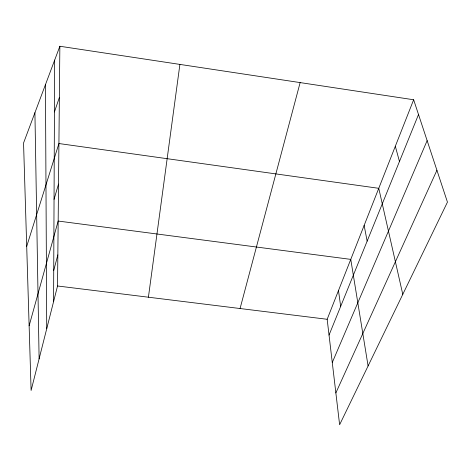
<?xml version="1.0" encoding="UTF-8"?>
<svg xmlns="http://www.w3.org/2000/svg" width="471" height="471" viewBox="0 0 471 471"><rect width="100%" height="100%" fill="white"/><g stroke="black" fill="none" stroke-linecap="round" stroke-linejoin="round"><path stroke-width="0.71" d="M53.594 301.575L54.665 60.1M59.864 46.252L23.55 143.007L31.104 390.477L57.539 285.985L59.864 46.252L413.644 99.758L447.45 202.13L339.62 424.748L327.168 319.285L413.644 99.758M148.412 297.207L179.904 64.403M53.729 270.442L57.839 254.888M240.069 308.529L300.139 82.59M29.131 325.797L58.168 221.046L350.765 259.38L368.092 365.967M54.047 199.351L58.528 184.079M26.706 246.357L58.922 143.537L378.761 188.312L402.782 294.351M54.436 111.957L59.37 97.45M329.035 335.075L418.519 114.512M332.273 362.517L427.138 140.611M335.864 392.92L436.923 170.255M57.539 285.985L327.168 319.285M395.322 146.269L399.461 161.482M364.142 225.426L367.144 241.134M338.484 290.554L340.674 306.38M34.919 112.71L39.111 358.843M45.446 84.674L46.729 328.705"/></g></svg>
